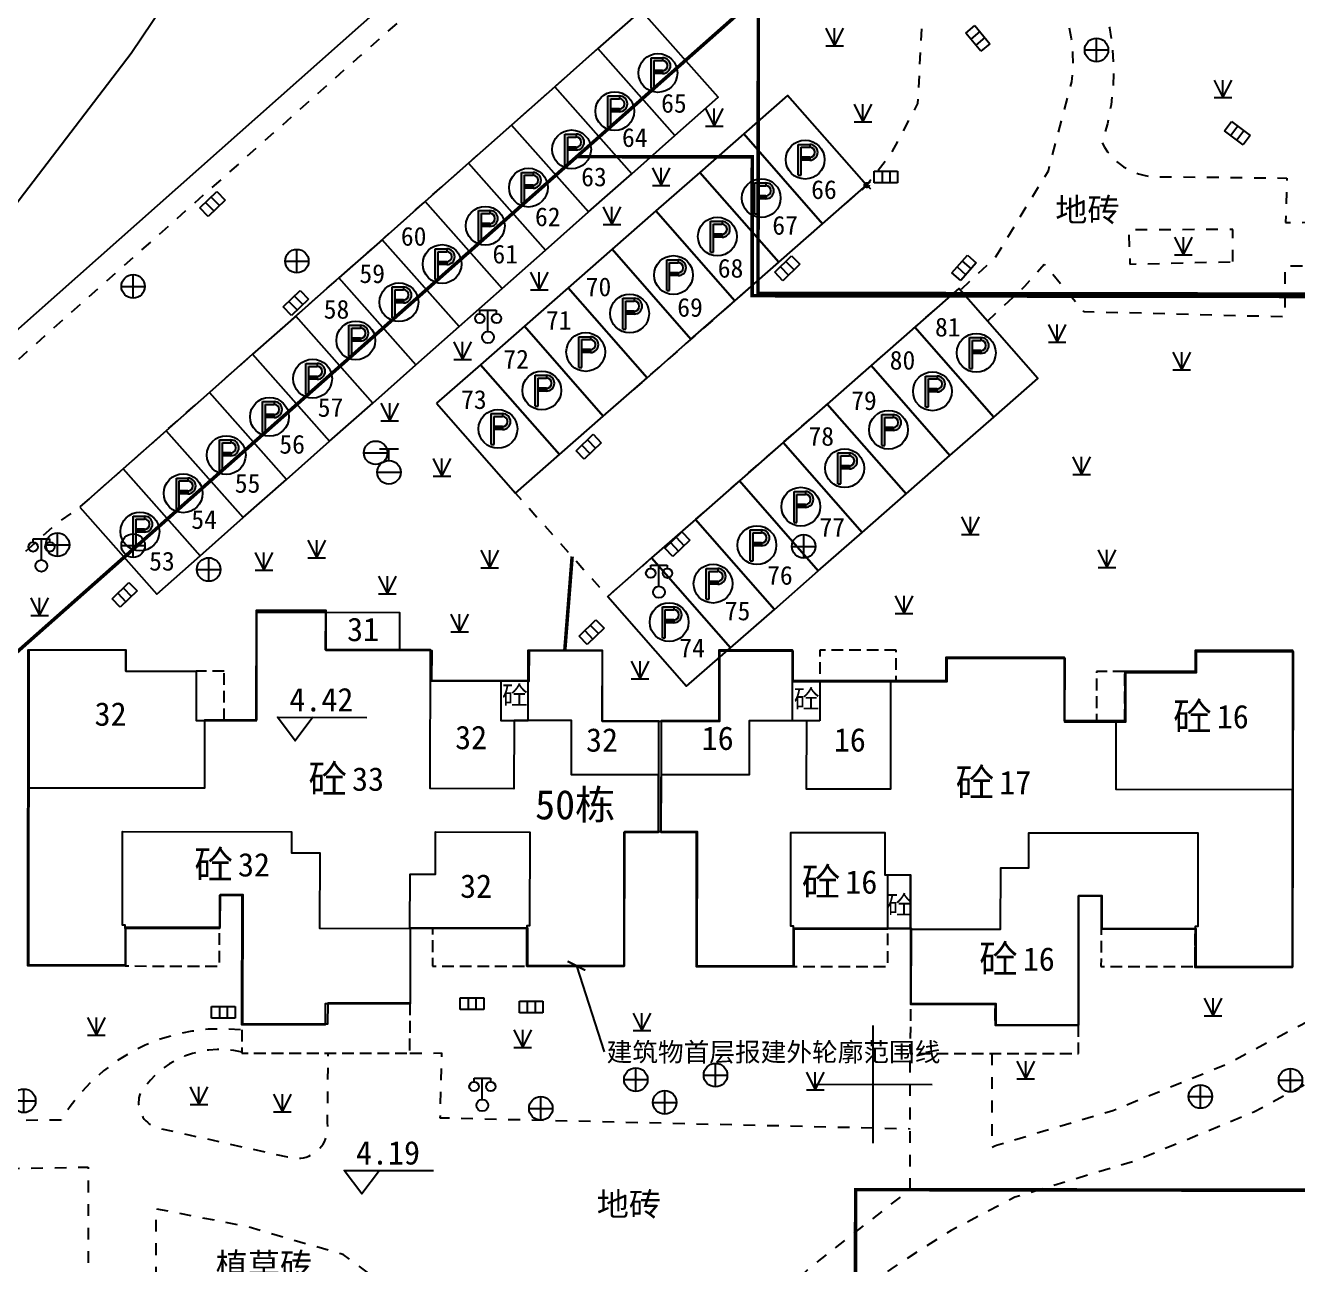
# Model space of a CAD drawing. Extents: x 99002 to 478558, y 2449839 to 2450453.
# Drawn here: x 478419.8 to 478473.9, y 2450205.9 to 2450258.6 of the extents above; entities that cross this region are included whole.
import ezdxf
from ezdxf.enums import TextEntityAlignment as Align

# ---------------------------------------------------------------- set-up
doc = ezdxf.new("R2010")
doc.units = 0
doc.header["$LTSCALE"] = 0.5
doc.header["$PDMODE"] = 35
doc.header["$PDSIZE"] = 0.2
for name, pattern in [('DASHEDX2', [38.099999999999994, 25.4, -12.7]), ('X0', [4, 3, -1]), ('X11', [6, 5, -1]), ('X3', [5, 4, -1]), ('X5', [3, 2, -1]), ('X6', [2, 1, -1])]:
    doc.linetypes.add(name, pattern=pattern)
doc.layers.get('0').update_dxf_attribs({"linetype": 'CONTINUOUS'})
for name, color, linetype in [('DLDW', 11, 'CONTINUOUS'), ('DLSS', 4, 'CONTINUOUS'), ('DMTZ', 3, 'CONTINUOUS'), ('GCD', 1, 'CONTINUOUS'), ('GXYZ', 2, 'CONTINUOUS'), ('JMD', 6, 'CONTINUOUS'), ('TK', 7, 'CONTINUOUS'), ('ZBTZ', 3, 'CONTINUOUS'), ('ZJ', 7, 'CONTINUOUS'), ('地下室范围线', 170, 'CONTINUOUS'), ('建筑物首层报建外轮廓范围线', 10, 'CONTINUOUS'), ('建筑红线', 10, 'DASHEDX2')]:
    doc.layers.add(name, color=color, linetype=linetype)
doc.styles.add('HZ', font='STXIHEI.TTF', dxfattribs={"width": 0.8})
doc.styles.add('宋体', font='simsun.ttc')
doc.styles.add('方正中等线简体', font='FZZDXJW.TTF')
doc.styles.add('正等线体', font='simhei.ttf')
doc.styles.add('等线体', font='simhei.ttf')
doc.styles.add('细等线体', font='FZXDXJW.TTF', dxfattribs={"width": 0.8})
doc.linetypes.add('10421', pattern='A,2,[150,AAA.SHX,S=0.5,R=0,X=0,Y=0.5],1e-11', length=2.00000000001)
doc.linetypes.add('1161', pattern='A,0,[149,AAA.SHX,S=0.15,R=0,X=0,Y=0],-1.6', length=1.6)
doc.linetypes.add('444', pattern='A,4.5,[145,AAA.SHX,S=1,R=0,X=0,Y=1],4.5,-0.5,[146,AAA.SHX,S=1,R=0,X=0,Y=0],-0.5', length=10)
doc.dimstyles.get("Standard").update_dxf_attribs({"dimtxt": 1, "dimasz": 0.7, "dimexe": 0.18, "dimexo": 0.0625, "dimgap": 0.09, "dimtad": 0, "dimzin": 0, "dimdsep": 46, "dimtxsty": '等线体', "dimblk2": 'ARCHTICK', "dimsah": 1, "dimcen": 0.09, "dimadec": 0, "dimazin": 0, "dimtfac": 1, "dimtofl": 0, "dimtmove": 0, "dimatfit": 3, "dimldrblk": 'ARCHTICK', "dimfxl": 0, "dimtolj": 1, "dimtzin": 0, "dimarcsym": 0})

# ---------------------------------------------------------------- blocks, each defined once
blk = doc.blocks.new('gc042')
blk.add_line((-1, 0), (1, 0))
blk.add_circle((0, 0), 1)
blk = doc.blocks.new('gc043')
for p, q in [((-1, 0), (1, 0)), ((-8.881784197001252e-16, -1), (-8.881784197001252e-16, 1))]:
    blk.add_line(p, q)
blk.add_circle((0, 0), 1)
blk = doc.blocks.new('gc133')
for p, q in [((-0.8, 2), (0.8, 2)), ((0, 1), (0, 2)), ((-1, 0), (1, 0))]:
    blk.add_line(p, q)
blk.add_circle((0, 0), 1)
blk = doc.blocks.new('gc041')
for p, q in [((-1, 0.5), (1, 0.5)), ((-1, -0.5), (-1, 0.5)), ((-0.3300000000000001, 0.5), (-0.3300000000000001, -0.5)), ((0.3300000000000001, 0.5), (0.3300000000000001, -0.5)), ((1, 0.5), (1, -0.5)), ((1, -0.5), (-1, -0.5))]:
    blk.add_line(p, q)
blk = doc.blocks.new('gc097')
for p, q in [((-0.6999991656703307, 2.001080768634255), (-0.6999991656703307, 2.301080768634255)), ((-0.6999991656703307, 2.301080768634255), (0.6999991656703307, 2.298919231365744)), ((3.061515884555943e-17, 0.5), (3.061515884555943e-17, 2.3)), ((0.6999991656703307, 2.298919231365744), (0.6999991656703307, 1.998919231365745))]:
    blk.add_line(p, q)
for centre, radius in [((-0.6999991656703307, 1.601080768634255), 0.4), ((0.7265381501658085, 1.599800599500545), 0.4), ((0, 0), 0.5)]:
    blk.add_circle(centre, radius)
blk = doc.blocks.new('gc297')
at = {"linetype": 'Continuous'}
for points in [[(-0.3264895667662628, 1.045900798234385), (0.3985104332337368, 1.045900798234385), (0.3985104332337368, 1.295900798234385), (-0.4514895667662628, 1.295900798234385), (-0.5764895667662628, 1.295900798234385), (-0.5764895667662628, 1.170900798234385), (-0.5764895667662628, -1.329099201765614), (-0.3264895667662628, -1.329099201765614)], [(0.3985104332337368, -0.05409920176561478), (-0.3264895667662628, -0.05409920176561478), (-0.3264895667662628, 0.1959007982343852), (0.3985104332337368, 0.1959007982343852)]]:
    blk.add_hatch(color=256, dxfattribs=at).paths.add_polyline_path(points)
h = blk.add_hatch(color=256, dxfattribs=at)
edge = h.paths.add_edge_path()
edge.add_line((0.3985104332337368, 1.295900798234385), (0.3985104332337368, 1.045900798234385))
edge.add_arc((0.3985104332337368, 0.6209007982343853), 0.425, -90, 90, ccw=False)
edge.add_line((0.3985104332337372, 0.1959007982343852), (0.3985104332337372, -0.05409920176561478))
edge.add_arc((0.3985104332337368, 0.6209007982343853), 0.675, 270, 450)
for p, q in [((-0.5764895667662628, 1.170900798234385), (-0.5764895667662628, 1.295900798234385)), ((-0.5764895667662628, 1.295900798234385), (-0.4514895667662628, 1.295900798234385)), ((-0.5764895667662628, -1.329099201765614), (-0.5764895667662628, 1.170900798234385)), ((-0.4514895667662628, 1.295900798234385), (0.3985104332337368, 1.295900798234385)), ((0.3985104332337368, 1.295900798234385), (0.3985104332337368, 1.045900798234385)), ((0.3985104332337368, 1.295900798234385), (0.3985104332337368, 1.045900798234385)), ((-0.3264895667662628, 1.045900798234385), (0.3985104332337368, 1.045900798234385)), ((-0.3264895667662628, -1.329099201765614), (-0.3264895667662628, 1.045900798234385)), ((0.3985104332337368, 0.1959007982343852), (-0.3264895667662628, 0.1959007982343852)), ((-0.3264895667662628, -0.05409920176561478), (-0.3264895667662628, 0.1959007982343852)), ((0.3985104332337372, 0.1959007982343852), (0.3985104332337372, -0.05409920176561478)), ((0.3985104332337368, 0.1959007982343852), (0.3985104332337368, -0.05409920176561478)), ((0.3985104332337368, 0.1959007982343852), (0.3985104332337372, -0.05409920176561478)), ((0.3985104332337368, -0.05409920176561478), (-0.3264895667662628, -0.05409920176561478)), ((-0.5764895667662628, -1.329099201765614), (-0.3264895667662628, -1.329099201765614))]:
    blk.add_line(p, q)
blk.add_circle((0, 0), 1.65)
for radius in [0.675, 0.425]:
    blk.add_arc((0.3985104332337368, 0.6209007982343853), radius, 270, 90)
blk = doc.blocks.new('gc124')
for p, q in [((-0.75, 1.5), (0, 0)), ((0, 0), (0, 1.5)), ((0, 0), (0.75, 1.5)), ((-0.75, 0), (0.75, 0))]:
    blk.add_line(p, q)
blk = doc.blocks.new('GC200')
at = {"linetype": 'Continuous', "const_width": 0.2, "flags": 128}
blk.add_lwpolyline([(-0.1, 0, 1), (0.1, 0, 1)], format="xyb", close=True, dxfattribs=at)
blk = doc.blocks.new('_ArchTick')
at = {"color": 0, "linetype": 'ByBlock', "const_width": 0.15}
blk.add_lwpolyline([(-0.5, -0.5), (0.5, 0.5)], dxfattribs=at)

msp = doc.modelspace()

# ---------------------------------------------------------------- linework, layer by layer
at = {"layer": 'DLSS', "color": 4, "linetype": 'X6', "flags": 128}
for points in [[(478536.0421028193, 2450347.387912082), (478507.2809031887, 2450321.930433816), (478464.6843345634, 2450284.28914718), (478445.1199962083, 2450266.915733918), (478444.7587621307, 2450266.630912318), (478444.5926819306, 2450266.4663032), (478441.9244183179, 2450264.254916259), (478434.0810914313, 2450257.312174229), (478415.4929120865, 2450240.801483728), (478404.8641977936, 2450231.336383317), (478400.2597459479, 2450227.278405455), (478387.6457316392, 2450216.101902106), (478353.2866761597, 2450185.538834129), (478338.0014218427, 2450171.949822739), (478321.9291862229, 2450157.6298397), (478302.430122868, 2450140.463341106), (478299.6017096316, 2450137.922039245), (478275.5250466266, 2450116.585524332), (478255.23385895, 2450098.580058309), (478253.869842172, 2450097.824009596)], [(478378.6899740383, 2450199.781466344), (478383.221278648, 2450203.735185026), (478387.641921189, 2450207.75807948), (478389.1473653235, 2450209.00478953), (478414.8268512115, 2450231.671758082), (478421.1184897003, 2450237.38497832), (478422.1514735891, 2450238.114624085), (478445.9958749309, 2450259.23099319), (478446.1372145587, 2450259.511257204), (478447.2605109036, 2450260.475787561), (478449.9536898194, 2450262.08625162), (478452.5064781607, 2450262.647882999), (478455.2999733045, 2450262.229178543), (478457.335538663, 2450260.362451673), (478457.9448741283, 2450259.096622946), (478457.7508100091, 2450255.272812432), (478456.5738650637, 2450253.06333115), (478455.5871804596, 2450251.803614794), (478440.6615909576, 2450238.712137439), (478444.5838484507, 2450234.320869159), (478459.4995665458, 2450247.403688151), (478459.5773543284, 2450247.348255509), (478461.0401762014, 2450248.705343434), (478463.3101250787, 2450252.41440458), (478464.3021423215, 2450256.192158215), (478464.3537093869, 2450256.803076185), (478464.3506392957, 2450257.41615897), (478464.2929564686, 2450258.026529856), (478464.1811197388, 2450258.629333699), (478464.0160187022, 2450259.219775545), (478463.7989666409, 2450259.793158778), (478463.5316900772, 2450260.344922466), (478463.21631504, 2450260.870677653), (478460.6712356049, 2450265.378125348), (478460.1129637155, 2450267.446900635), (478460.0495434125, 2450268.453164008), (478460.0723990087, 2450269.461164869), (478460.1813630862, 2450270.463519569), (478460.3756374786, 2450271.452885819), (478460.6537991182, 2450272.422016471), (478461.0138104598, 2450273.363812604), (478461.355341314, 2450273.760367583), (478464.6392964807, 2450276.705073233)], [(478465.4394377779, 2450275.289989353), (478462.7412264579, 2450272.89951825), (478461.8213069758, 2450269.194670485), (478461.7782270844, 2450267.623699833), (478462.7043420299, 2450265.431435546), (478465.1182843827, 2450260.822159622), (478465.4452725425, 2450260.068510014), (478465.7061918097, 2450259.289516995), (478465.8991063331, 2450258.490960189), (478466.022584812, 2450257.678764369), (478466.0757111163, 2450256.858955501), (478466.0580910833, 2450256.037616033), (478465.9698554422, 2450255.220839772), (478465.8116588443, 2450254.414686668), (478465.5846750055, 2450253.625137853), (478465.6958221604, 2450253.418833835), (478465.8252118448, 2450253.223453826), (478465.9717787736, 2450253.04060642), (478466.1343162393, 2450252.871797027), (478466.3114860462, 2450252.71841548), (478466.5018295284, 2450252.581724594), (478466.7037795592, 2450252.462849764), (478466.9156734532, 2450252.362769706), (478467.135766656, 2450252.282308394), (478467.3622471067, 2450252.222128277), (478467.5932501575, 2450252.182724829), (478467.8268739255, 2450252.164422463), (478473.4428943512, 2450252.104988865), (478473.3823946359, 2450250.217035695), (478478.9295423464, 2450250.254694962), (478478.9307463994, 2450251.861002489), (478481.1166989624, 2450251.920615918), (478481.0327972623, 2450254.082082862), (478477.007639014, 2450254.131306754), (478476.9935464945, 2450258.603204848)], [(478460.7150214437, 2450246.017948448), (478462.307613446, 2450247.507644947), (478463.1298732429, 2450248.448573295), (478464.8162345281, 2450246.432305969), (478473.3630950653, 2450246.212990746), (478473.3739632462, 2450248.380014513), (478478.9400265538, 2450248.353647624), (478478.935463997, 2450247.928646181), (478481.161470255, 2450247.903699727), (478481.544935137, 2450236.915998837), (478484.9328022088, 2450232.992446123), (478484.4941083445, 2450232.474017587), (478484.9393107363, 2450231.865417675), (478482.8215985618, 2450229.529485715), (478480.8695446855, 2450227.053446823), (478479.0923922102, 2450224.449025203), (478477.6563909721, 2450221.444872785), (478478.9850426215, 2450221.235062814)], [(478478.9850426216, 2450221.235062814), (478479.6867340441, 2450222.699252347), (478480.4987886194, 2450224.105235714), (478481.4164108285, 2450225.444709998), (478485.7936227549, 2450230.75760883), (478486.5660310635, 2450230.121234106), (478482.2049485708, 2450224.827912587), (478481.1871905606, 2450223.316201873), (478480.3103371412, 2450221.718632248), (478479.5815766174, 2450220.048300336), (478478.1584995851, 2450216.231116499), (478476.7997561287, 2450214.931891839), (478472.0359101401, 2450212.397511335), (478467.0475892149, 2450210.339850629), (478461.8823599431, 2450208.778530736), (478459.1768900818, 2450207.368730313), (478456.6055892538, 2450205.726927506), (478454.1883011588, 2450203.865792728), (478451.9436809218, 2450201.799689059), (478449.8890511252, 2450199.544561401), (478448.0402681231, 2450197.117813425), (478446.4115996724, 2450194.538173263), (478445.0156148226, 2450191.825548974), (478442.7322635452, 2450191.590566674), (478442.5396222697, 2450191.480906612), (478442.6395946652, 2450169.174294313)], [(478460.9097273228, 2450214.887755881), (478460.9097274097, 2450214.887755846), (478460.9073165032, 2450210.905997549), (478460.9706694304, 2450210.936024262), (478461.0340760108, 2450210.965937511), (478461.0975360413, 2450210.995737199), (478466.0384233185, 2450212.465780075), (478470.8128352546, 2450214.4095866), (478475.3754654534, 2450216.808711175), (478476.1527042119, 2450217.55190354), (478477.3919101466, 2450220.875881624), (478477.5087791155, 2450221.174748166), (478477.6299046121, 2450221.471915089), (478477.7552619281, 2450221.767321774)], [(478428.9820816165, 2450215.903115989), (478428.2899878956, 2450215.941080062), (478427.5972098951, 2450215.918862183), (478426.9089709535, 2450215.836629866), (478426.230460186, 2450215.695003119), (478425.5667933605, 2450215.495049766), (478424.9229743258, 2450215.238277394), (478424.3038572845, 2450214.92662199), (478423.7141101935, 2450214.562433343), (478423.158179569, 2450214.148457325), (478422.6402569614, 2450213.687815192), (478422.1642473518, 2450213.183980047), (478421.73373971, 2450212.640750656), (478421.3519799343, 2450212.062222806), (478413.2677376397, 2450211.98692044), (478411.4156106035, 2450211.622445911), (478409.6040351058, 2450211.091964548), (478407.8478580959, 2450210.399823964), (478406.1614724988, 2450209.551696667), (478404.5586992574, 2450208.554533569), (478403.0526740608, 2450207.41650702), (478401.65573969, 2450206.146943832), (478400.3793448611, 2450204.756248835), (478399.2339503961, 2450203.255819613), (478398.2289434907, 2450201.657953083), (478397.3725607797, 2450199.975744721), (478395.3395770845, 2450197.748395924), (478393.8834660337, 2450196.928308508), (478385.0228192894, 2450194.290988366), (478383.3167130181, 2450193.778664498), (478381.6622890397, 2450193.118243664), (478380.0723748202, 2450192.314846393), (478378.5592976539, 2450191.37470177), (478377.1347890837, 2450190.305099146), (478375.8098939419, 2450189.114331613), (478374.5948847148, 2450187.811631706), (478373.4991818954, 2450186.407099824), (478368.2430277575, 2450175.026854948), (478364.6537581961, 2450175.626615632), (478363.474098879, 2450175.14416829), (478347.9596463664, 2450161.40845762), (478344.3874761841, 2450158.305130212), (478344.3949690964, 2450150.365979989), (478333.3096936713, 2450150.305649193), (478333.2847236665, 2450155.61777615), (478331.236257365, 2450157.559521428), (478335.4385625297, 2450161.512029946), (478340.3491224723, 2450165.64760437), (478377.6676515049, 2450198.795801912), (478378.6899740383, 2450199.781466344)], [(478449.0906148006, 2450201.930271815), (478438.5125887755, 2450202.003855389), (478438.5125887755, 2450202.003855389), (478434.670803564, 2450205.377138247), (478433.336252004, 2450206.339850811), (478429.2995378357, 2450207.518892749), (478425.3785927937, 2450208.286959006), (478425.372259503, 2450201.905654486), (478427.4841026525, 2450201.394611378), (478429.0402091151, 2450200.40365848), (478432.5174185059, 2450200.662671443), (478432.4104230604, 2450196.861013305), (478441.7216674332, 2450196.578763776), (478443.8054544895, 2450197.76525519), (478445.6681125567, 2450198.046398612), (478449.2453450389, 2450202.090367423), (478453.1791320447, 2450205.788420397), (478457.4361697733, 2450209.109249479), (478457.4399132406, 2450215.291811621)], [(478429.0471791987, 2450214.951931559), (478428.6973862172, 2450215.020532931), (478428.3428762617, 2450215.057734684), (478427.9864622423, 2450215.063241636), (478427.630972177, 2450215.037010091), (478427.2792267526, 2450214.979248187), (478426.9340169435, 2450214.890414244), (478426.5980818664, 2450214.771213127), (478426.2740870462, 2450214.622590656), (478425.9646032661, 2450214.445726096), (478425.6720861696, 2450214.242022804), (478425.3988567754, 2450214.013097094), (478425.1470830612, 2450213.760765409), (478424.9187627615, 2450213.487029911), (478424.7157075168, 2450213.194062593), (478424.6859266279, 2450213.102617113), (478424.6641101785, 2450213.008951647), (478424.6504194139, 2450212.913758474), (478424.6449555224, 2450212.81774117), (478424.6477588877, 2450212.721609396), (478424.6588087901, 2450212.626073661), (478424.6780235599, 2450212.531840072), (478424.7052611807, 2450212.439605107), (478424.7403203393, 2450212.350050475), (478424.7829419137, 2450212.263838074), (478424.8328108879, 2450212.181605099), (478424.8895586805, 2450212.103959335), (478424.9527658687, 2450212.03147466), (478425.0219652884, 2450211.96468681), (478425.0966454869, 2450211.904089411), (478425.1762545033, 2450211.850130341), (478425.2602039473, 2450211.803208409), (478425.347873349, 2450211.763670417), (478425.4386147439, 2450211.731808588), (478430.969077383, 2450210.49646761), (478431.0804086133, 2450210.464966313), (478431.1940879762, 2450210.443426185), (478431.3092260535, 2450210.432015756), (478431.4249220139, 2450210.430824299), (478431.5402706614, 2450210.439861137), (478431.6543695172, 2450210.459055566), (478431.7663258809, 2450210.48825741), (478431.8752638147, 2450210.527238196), (478431.9803309967, 2450210.575692941), (478432.0807053897, 2450210.633242541), (478432.1756016723, 2450210.69943673), (478432.2642773835, 2450210.773757611), (478432.3460387313, 2450210.855623703), (478432.4202460217, 2450210.944394493), (478432.4863186625, 2450211.039375445), (478432.5437397066, 2450211.139823434), (478432.5920598964, 2450211.244952565), (478432.6309011783, 2450211.353940315), (478432.6599596614, 2450211.465933971), (478432.6790079944, 2450211.580057307), (478432.6878971445, 2450211.695417427), (478432.6865575637, 2450211.811111765), (478432.674999733, 2450211.926235138), (478432.7070128197, 2450214.904831066)]]:
    msp.add_lwpolyline(points, dxfattribs=at)
at = {"layer": 'DLSS', "color": 4, "linetype": '1161', "flags": 128}
for points in [[(478444.1616902123, 2450257.606657124), (478447.4341278986, 2450253.91145202), (478449.2683126171, 2450255.535788087), (478445.9958749309, 2450259.23099319)], [(478442.3275054937, 2450255.982321055), (478445.59994318, 2450252.28711595), (478447.4341278986, 2450253.91145202), (478444.1616902123, 2450257.606657124)], [(478440.493320775, 2450254.357984982), (478443.7657584614, 2450250.662779876), (478445.59994318, 2450252.28711595), (478442.3275054937, 2450255.982321055)], [(478450.3608764329, 2450253.981181468), (478453.7128442908, 2450250.159604062), (478455.5773090528, 2450251.794956424), (478452.2253411948, 2450255.616533829)], [(478438.6591360565, 2450252.733648906), (478441.9315737428, 2450249.0384438), (478443.7657584614, 2450250.662779876), (478440.493320775, 2450254.357984982)], [(478448.4964116709, 2450252.345829104), (478451.8483795289, 2450248.524251697), (478453.7128442908, 2450250.159604062), (478450.3608764329, 2450253.981181468)], [(478436.8249513379, 2450251.109312828), (478440.0973890242, 2450247.414107721), (478441.9315737428, 2450249.0384438), (478438.6591360565, 2450252.733648906)], [(478446.631946909, 2450250.710476737), (478449.983914767, 2450246.888899329), (478451.8483795289, 2450248.524251697), (478448.4964116709, 2450252.345829104)], [(478434.9907666193, 2450249.484976746), (478438.2632043056, 2450245.789771638), (478440.0973890242, 2450247.414107721), (478436.8249513379, 2450251.109312828)], [(478444.7674821472, 2450249.075124366), (478448.1194500052, 2450245.253546957), (478449.983914767, 2450246.888899329), (478446.631946909, 2450250.710476737)], [(478433.1565819007, 2450247.860640661), (478436.4290195871, 2450244.165435552), (478438.2632043056, 2450245.789771638), (478434.9907666193, 2450249.484976746)], [(478442.9030173853, 2450247.439771992), (478446.2549852432, 2450243.618194582), (478448.1194500052, 2450245.253546957), (478444.7674821472, 2450249.075124366)], [(478431.3223971821, 2450246.236304573), (478434.5948348684, 2450242.541099463), (478436.4290195871, 2450244.165435552), (478433.1565819007, 2450247.860640661)], [(478441.0385526234, 2450245.804419615), (478444.3905204813, 2450241.982842205), (478446.2549852432, 2450243.618194582), (478442.9030173853, 2450247.439771992)], [(478457.6351017839, 2450245.768335789), (478460.9870696419, 2450241.946758412), (478462.8515344038, 2450243.582110775), (478459.4995665458, 2450247.403688151)], [(478429.4882124635, 2450244.611968481), (478432.7606501498, 2450240.916763371), (478434.5948348684, 2450242.541099463), (478431.3223971821, 2450246.236304573)], [(478439.1740878614, 2450244.169067235), (478442.5260557195, 2450240.347489824), (478444.3905204813, 2450241.982842205), (478441.0385526234, 2450245.804419615)], [(478455.770637022, 2450244.132983423), (478459.12260488, 2450240.311406045), (478460.9870696419, 2450241.946758412), (478457.6351017839, 2450245.768335789)], [(478427.654027745, 2450242.987632387), (478430.9264654312, 2450239.292427276), (478432.7606501498, 2450240.916763371), (478429.4882124635, 2450244.611968481)], [(478437.3096230996, 2450242.533714851), (478440.6615909576, 2450238.712137439), (478442.5260557195, 2450240.347489824), (478439.1740878614, 2450244.169067235)], [(478453.9061722601, 2450242.497631053), (478457.2581401181, 2450238.676053675), (478459.12260488, 2450240.311406045), (478455.770637022, 2450244.132983423)], [(478425.8198430263, 2450241.363296289), (478429.0922807127, 2450237.668091178), (478430.9264654312, 2450239.292427276), (478427.654027745, 2450242.987632387)], [(478452.0417074983, 2450240.862278681), (478455.3936753562, 2450237.040701302), (478457.2581401181, 2450238.676053675), (478453.9061722601, 2450242.497631053)], [(478423.9856583077, 2450239.738960189), (478427.258095994, 2450236.043755076), (478429.0922807127, 2450237.668091178), (478425.8198430263, 2450241.363296289)], [(478450.1772427363, 2450239.226926306), (478453.5292105944, 2450235.405348925), (478455.3936753562, 2450237.040701302), (478452.0417074983, 2450240.862278681)], [(478422.1514735891, 2450238.114624085), (478425.4239112755, 2450234.419418972), (478427.258095994, 2450236.043755076), (478423.9856583077, 2450239.738960189)], [(478448.3127779745, 2450237.591573927), (478451.6647458324, 2450233.769996546), (478453.5292105944, 2450235.405348925), (478450.1772427363, 2450239.226926306)], [(478446.4483132125, 2450235.956221545), (478449.8002810705, 2450232.134644163), (478451.6647458324, 2450233.769996546), (478448.3127779745, 2450237.591573927)], [(478444.5838484507, 2450234.320869159), (478447.9358163087, 2450230.499291777), (478449.8002810705, 2450232.134644163), (478446.4483132125, 2450235.956221545)]]:
    msp.add_lwpolyline(points, close=True, dxfattribs=at)
at = {"layer": 'DLSS', "color": 4, "linetype": 'X6', "flags": 128}
for points in [[(478471.1391487546, 2450248.549975178), (478471.1369658752, 2450249.923002241), (478466.7208520206, 2450249.895846287), (478466.76993506, 2450248.446755812)], [(478418.465809038, 2450199.596579284), (478417.4013092053, 2450199.302506468), (478416.3153569493, 2450199.101642321), (478415.2160975998, 2450198.995493452), (478414.1117762984, 2450198.984856044), (478413.0106761543, 2450199.069809886), (478411.9210561164, 2450199.249717769), (478410.8510890252, 2450199.523230271), (478409.8088003117, 2450199.888295875), (478408.8020078016, 2450200.342176357), (478407.8382630766, 2450200.881467327), (478406.9247948326, 2450201.502123761), (478406.0684546602, 2450202.199490342), (478405.2756656533, 2450202.968336379), (478405.0868344038, 2450203.054247776), (478404.9060845784, 2450203.156068743), (478404.7347534848, 2450203.273045941), (478404.5741087442, 2450203.404313895), (478404.4253389132, 2450203.548901398), (478404.2895446902, 2450203.705738693), (478404.1677307711, 2450203.873665397), (478404.0607984163, 2450204.051439073), (478403.9695387825, 2450204.237744436), (478403.8946270692, 2450204.431203072), (478403.836617523, 2450204.630383648), (478403.7959393373, 2450204.833812492), (478403.7728934765, 2450205.039984503), (478403.7676504488, 2450205.247374282), (478404.0211622625, 2450205.667049061), (478404.3116674386, 2450206.062019824), (478404.636774702, 2450206.429035393), (478404.9938079529, 2450206.765074703), (478405.379828295, 2450207.06737167), (478405.7916582265, 2450207.333437954), (478406.2259077957, 2450207.561083449), (478406.679002505, 2450207.748434303), (478407.1472127343, 2450207.893948352), (478411.9969275247, 2450209.880565123), (478422.5083486789, 2450210.058657102), (478422.5131474781, 2450200.8394882), (478419.3570517634, 2450200.053651209)]]:
    msp.add_lwpolyline(points, close=True, dxfattribs=at)
at = {"layer": 'DLSS', "color": 4, "linetype": 'X3', "const_width": 0.15, "flags": 128}
msp.add_lwpolyline([(478443.0702961743, 2450236.015407089), (478442.7574182524, 2450232.020245804)], dxfattribs=at)
at = {"layer": 'DLSS', "color": 4, "linetype": 'X6', "elevation": 9.126, "flags": 128}
msp.add_lwpolyline([(478436.1793172767, 2450214.902728774), (478437.5192978007, 2450214.913331269), (478437.4523919683, 2450212.158916675), (478457.4377342368, 2450211.693055356)], dxfattribs=at)
at = {"layer": 'DLSS', "color": 4, "linetype": 'X6'}
msp.add_point((478455.5871804596, 2450251.803614794), dxfattribs=at)
at = {"layer": 'DMTZ', "color": 3, "linetype": '10421', "flags": 128}
msp.add_lwpolyline([(478251.7137998031, 2450097.826703314), (478254.7268773147, 2450103.889823324), (478263.033613347, 2450110.379945356), (478272.9203735224, 2450119.134016449), (478283.0030931367, 2450127.854827531), (478294.4471552304, 2450137.571854559), (478304.2038948106, 2450146.31209719), (478304.1929753702, 2450146.37311272), (478312.2862893815, 2450155.569564715), (478322.7071414245, 2450164.385929626), (478333.3074966004, 2450173.580063561), (478343.3531280719, 2450183.745948699), (478353.5221375787, 2450192.684648767), (478367.3782264496, 2450204.656522722), (478379.2267090206, 2450216.197045825), (478389.1918396957, 2450225.230017036), (478397.168011961, 2450231.298568123), (478404.6311329581, 2450238.090810922), (478415.6208306911, 2450246.027406596), (478424.3340503552, 2450257.411075772), (478430.9682477711, 2450267.294469909), (478439.4427958873, 2450273.64036599), (478455.9065805643, 2450286.858809556), (478458.955429883, 2450291.237851612), (478464.2684475323, 2450295.713898784), (478469.506927065, 2450296.761984225), (478471.4700230352, 2450292.784930112)], dxfattribs=at)
at = {"layer": 'JMD', "color": 6, "linetype": '444', "flags": 128}
msp.add_lwpolyline([(478456.518721772, 2450278.64585474), (478444.3670800951, 2450267.744744982), (478373.8740456883, 2450205.188935359), (478298.4592155785, 2450138.319558251), (478253.9552025904, 2450098.856755353), (478253.825117346, 2450097.282899615), (478253.6159231778, 2450084.293946287)], dxfattribs=at)
at = {"layer": 'JMD', "color": 6, "linetype": 'Continuous', "lineweight": -3, "ltscale": 0.5, "elevation": 9.126, "flags": 128}
for points in [[(478437.0435438051, 2450230.742473733), (478440.0389720598, 2450230.740660142), (478440.0379427299, 2450229.040631983), (478441.1979619678, 2450229.039929647), (478441.1997784323, 2450232.039979337), (478444.3398305071, 2450232.038078181), (478444.3380140426, 2450229.038028496), (478446.7380538451, 2450229.036575388), (478446.7351838313, 2450224.296496892), (478445.2851597838, 2450224.297374808), (478445.2817085013, 2450218.59728041), (478441.1416398425, 2450218.599787001), (478441.1426086228, 2450220.199813502), (478436.1825263643, 2450220.20281657), (478436.1805888021, 2450217.002763561), (478432.5805290982, 2450217.004943201), (478432.5799841593, 2450216.10492829), (478429.0399254507, 2450216.107071602), (478429.0432556355, 2450221.607162734), (478428.0832397143, 2450221.607743974), (478428.0823920304, 2450220.207720776), (478424.0823256929, 2450220.210142605), (478424.0813569156, 2450218.610116091), (478419.9412882522, 2450218.612622681), (478419.9494260135, 2450232.05284544), (478424.0894946726, 2450232.050338821), (478424.0889497336, 2450231.150323906), (478427.0889995697, 2450231.148507515), (478427.0877280445, 2450229.048472717), (478429.6477704173, 2450229.046922735), (478429.650555662, 2450233.646998955), (478429.653693184, 2450233.646997056)], [(478437.2626510693, 2450222.509001725), (478437.265033393, 2450224.309029781), (478441.2650968149, 2450224.303735842), (478441.2598292318, 2450220.32367319), (478441.1398273259, 2450220.323832008), (478441.1396685044, 2450220.203830103), (478441.1375508983, 2450218.603804718), (478445.2776166901, 2450218.598325505), (478445.2851607021, 2450224.298415945), (478446.7351838313, 2450224.296496892), (478446.7384131322, 2450226.73653561), (478443.0383543331, 2450226.741432508), (478443.0413984139, 2450229.04146901), (478440.6013596377, 2450229.044698319), (478440.5975214489, 2450226.144652293), (478437.0374648588, 2450226.149363903), (478437.0452735884, 2450232.0494575), (478432.5952029551, 2450232.055347088), (478432.5973205767, 2450233.655372427), (478429.6572737704, 2450233.65926355), (478429.6511856083, 2450229.059190507), (478427.4511506597, 2450229.062102179), (478427.4473124702, 2450226.162056133), (478419.9471932811, 2450226.17198222)], [(478429.657257533, 2450233.646994897), (478435.7406566612, 2450233.643311675), (478435.7396926635, 2450232.051185413)], [(478456.6004647865, 2450230.730632937), (478456.600464786, 2450230.730632937), (478456.5943723369, 2450226.123479712), (478453.0343157612, 2450226.128191322), (478453.0381539504, 2450229.028237327), (478450.5981151882, 2450229.031466637), (478450.595071107, 2450226.731430158), (478446.8466629988, 2450226.736391045), (478446.841782299, 2450224.29635459), (478448.3418059775, 2450224.294369363), (478448.3342619505, 2450218.594278921), (478452.4743276556, 2450218.588799706), (478452.4766040985, 2450220.308826663), (478452.356602284, 2450220.30898548), (478452.3618698681, 2450224.289048866), (478456.3619334301, 2450224.283754926), (478456.3595511059, 2450222.48372646), (478457.4395682727, 2450222.482297098), (478457.4365241914, 2450220.182260527), (478461.2765851992, 2450220.177178353), (478461.2800263342, 2450222.77721959), (478462.4800454045, 2450222.775631409), (478462.4820306748, 2450224.275655198), (478469.6621447789, 2450224.266152576), (478469.6568771952, 2450220.286089558), (478469.5368753022, 2450220.286248376), (478469.5345988589, 2450218.566221104), (478473.6746646503, 2450218.560741889), (478473.6846439422, 2450226.100861337), (478466.18452474, 2450226.110787482), (478466.1883814125, 2450229.024799146)], [(478424.0823256929, 2450220.210142605), (478424.0795562102, 2450220.346410626), (478423.9595543021, 2450220.346569444), (478423.9648218859, 2450224.326632645), (478431.1449360055, 2450224.317130024), (478431.1437448433, 2450223.417115735), (478432.3437638987, 2450223.415527553), (478432.3395286554, 2450220.215476752), (478436.179589767, 2450220.210394578), (478436.182633848, 2450222.510431075), (478437.2626510693, 2450222.509001713), (478437.265033393, 2450224.309029781), (478441.2650968149, 2450224.303735842), (478441.2598292318, 2450220.32367319), (478441.1398273259, 2450220.323832008), (478441.1375508827, 2450218.603804718), (478445.2776166901, 2450218.598325503)]]:
    msp.add_lwpolyline(points, dxfattribs=at)
msp.add_lwpolyline([(478453.5981676144, 2450229.032421917), (478452.4381429598, 2450229.029031422), (478452.4399648427, 2450232.033173925), (478449.2999127661, 2450232.035075082), (478449.2980963016, 2450229.035025404), (478446.8480556698, 2450229.036508786), (478446.8451856559, 2450224.296430291), (478448.3452105325, 2450224.295522102), (478448.34175925, 2450218.595427712), (478452.4818278224, 2450218.592921122), (478452.4827966896, 2450220.192947614), (478456.4828583731, 2450220.182837973), (478456.4842556511, 2450222.490563861), (478457.4442715753, 2450222.489982622), (478457.4409414076, 2450216.98989157), (478461.0410010922, 2450216.987711929), (478461.0404561597, 2450216.087697032), (478464.5805148602, 2450216.08555372), (478464.5838450451, 2450221.58564475), (478465.5438609687, 2450221.58506351), (478465.5430134566, 2450220.185040339), (478469.5430796208, 2450220.18261851), (478469.5421108359, 2450218.582592032), (478473.6821794992, 2450218.580085442), (478473.6903172601, 2450232.020307822), (478469.5502486002, 2450232.022814441), (478469.5497036608, 2450231.122799548), (478466.5496539064, 2450231.124615938), (478466.5483823813, 2450229.024581183), (478463.9883399268, 2450229.026131166), (478463.9899747437, 2450231.726175854), (478458.9498911593, 2450231.729227391), (478458.949285671, 2450230.729210836), (478453.5991969442, 2450230.732450064)], close=True, dxfattribs=at)
at = {"layer": 'JMD', "color": 6, "linetype": 'X5', "lineweight": -3, "ltscale": 0.5, "elevation": 9.126, "flags": 128}
for points in [[(478456.8400378122, 2450232.030509885), (478453.5999840788, 2450232.032471587), (478453.599196944, 2450230.732450064), (478456.8392506777, 2450230.730488363)], [(478428.289019471, 2450231.147780893), (478427.0889995697, 2450231.148507515), (478427.0877280445, 2450229.048472717), (478428.2877558851, 2450229.06099496)], [(478466.5496539064, 2450231.124615938), (478465.3496340052, 2450231.125342494), (478465.3483624801, 2450229.025307737), (478466.5483823813, 2450229.024581183)], [(478428.0823920309, 2450220.207720776), (478424.0823256929, 2450220.210142605), (478424.0813569156, 2450218.610116091), (478428.0814232494, 2450218.607694273)], [(478441.1426086228, 2450220.199813502), (478437.1425422858, 2450220.202235331), (478437.1415735048, 2450218.602208827), (478441.1416398425, 2450218.599787001)], [(478456.4828583731, 2450220.182837973), (478452.4827966896, 2450220.192947614), (478452.4818278224, 2450218.592921122), (478456.4818941612, 2450218.590501122)], [(478469.5430796208, 2450220.18261851), (478465.5430134541, 2450220.185040339), (478465.5420446731, 2450218.585013859), (478469.5421108359, 2450218.582592032)], [(478436.1805888021, 2450217.002763561), (478432.5805290982, 2450217.004943201), (478432.5799841593, 2450216.10492829), (478429.0399254507, 2450216.107071602), (478429.0391988649, 2450214.907051728), (478436.1793172767, 2450214.902728774)], [(478464.5805148701, 2450216.08555372), (478461.0404561597, 2450216.087697032), (478461.0410010922, 2450216.987711929), (478457.4409414076, 2450216.98989157), (478457.4396698618, 2450214.889856808), (478464.5797882744, 2450214.885533862)]]:
    msp.add_lwpolyline(points, close=True, dxfattribs=at)
at = {"layer": 'JMD', "color": 6, "linetype": 'Continuous', "elevation": 9.126, "flags": 128}
for points in [[(478440.0389720598, 2450230.740660142), (478441.1989912977, 2450230.739957805)], [(478453.5991969442, 2450230.732450064), (478452.4391764363, 2450230.733153537)], [(478457.4365241914, 2450220.182260527), (478456.4828583721, 2450220.182837973)]]:
    msp.add_lwpolyline(points, dxfattribs=at)
at = {"layer": 'TK', "color": 7, "linetype": 'Continuous'}
for p, q in [((478455.8602868919, 2450211.078536007), (478455.8669044594, 2450216.078615321)), ((478453.363555946, 2450213.581884362), (478458.3636354054, 2450213.575266966))]:
    msp.add_line(p, q, dxfattribs=at)
at = {"layer": 'ZJ', "color": 7, "linetype": 'Continuous', "flags": 128}
for points in [[(478432.0518997716, 2450229.182351216), (478431.3005643392, 2450228.183327956), (478430.5518759338, 2450229.184336447), (478434.3519363229, 2450229.179307195)], [(478434.8845627006, 2450209.920009494), (478434.1332272682, 2450208.920986228), (478433.3845388628, 2450209.92199471), (478437.184599252, 2450209.916965496)]]:
    msp.add_lwpolyline(points, dxfattribs=at)
at = {"layer": '地下室范围线', "color": 170, "linetype": 'X0', "const_width": 0.15, "flags": 128}
msp.add_lwpolyline([(478536.0258583326, 2450335.113958298), (478517.8006748622, 2450318.978434951), (478517.7893422241, 2450310.415758871), (478515.1893009112, 2450310.41920005), (478515.1912861814, 2450311.919223797), (478512.1912385058, 2450311.923194391), (478512.1872679653, 2450308.92314689), (478511.3872552547, 2450308.924205714), (478511.3777259577, 2450301.724091901), (478510.2938326595, 2450301.725526439), (478498.1976956772, 2450291.016306141), (478493.4251335135, 2450296.40694368), (478492.6266133176, 2450295.650254727), (478491.893358818, 2450294.830162961), (478491.2303864891, 2450293.952278943), (478490.6422319781, 2450293.022608614), (478490.1329190749, 2450292.047512203), (478489.7059321837, 2450291.033660718), (478489.3641924851, 2450289.987990304), (478489.1100379512, 2450288.917654794), (478488.9452073503, 2450287.829976762), (478486.1651004542, 2450290.970125951), (478467.8793364555, 2450274.780966972), (478467.8728515301, 2450269.881109004), (478467.0728388195, 2450269.882167812), (478467.0660889007, 2450264.782087035), (478456.6011780283, 2450264.79593719), (478450.983168016, 2450259.822075511), (478450.9664668761, 2450247.20308468), (478535.9093601574, 2450247.090664801)], dxfattribs=at)
msp.add_lwpolyline([(478291.2786289494, 2450048.457007126), (478273.8428361897, 2450065.239519966), (478274.7738678356, 2450066.206793273), (478274.7805622311, 2450071.264924417), (478268.1804573444, 2450071.273658882), (478268.1862808003, 2450075.673729113), (478269.9863094055, 2450075.671346983), (478269.9900152409, 2450078.471391672), (478274.090080397, 2450078.465965702), (478274.0924627198, 2450080.265994427), (478274.5924705837, 2450080.265332724), (478274.5982940393, 2450084.665402933), (478272.148255188, 2450084.668645287), (478272.1479904854, 2450084.468642098), (478264.0478617611, 2450084.479361723), (478264.0568616471, 2450091.279470284), (478267.7569204463, 2450091.274573651), (478267.7658491622, 2450097.635494214), (478443.2656471577, 2450253.01289448), (478450.7240536819, 2450253.003023444), (478450.7162449574, 2450247.102929823), (478496.6669751899, 2450247.042115193), (478496.6166904107, 2450209.048087406), (478455.116168241, 2450209.103011481), (478455.0448500734, 2450155.216635768), (478360.6915835639, 2450093.851297551), (478359.3260388767, 2450095.945385392), (478321.2834628875, 2450071.203383298), (478306.7810707556, 2450071.222575478), (478306.7722446122, 2450064.553732519)], close=True, dxfattribs=at)
at = {"layer": '建筑物首层报建外轮廓范围线', "color": 10, "linetype": 'Continuous'}
msp.add_lwpolyline([(478420.0014097912, 2450232.050362652), (478424.1014749496, 2450232.044936345), (478424.1002837874, 2450231.144922054), (478427.1003315441, 2450231.140951587), (478427.0975521657, 2450229.040918245), (478429.6475926066, 2450229.037543352), (478429.6538131201, 2450233.737617972), (478432.6038600007, 2450233.733713679), (478432.6016100292, 2450232.03368669), (478437.1016815411, 2450232.027730939), (478437.0999609734, 2450230.727710355), (478441.2500269034, 2450230.722200743), (478441.2517474936, 2450232.022238511), (478444.3517967587, 2450232.018135695), (478444.3478262177, 2450229.018088086), (478449.347905677, 2450229.011470649), (478449.3518762181, 2450232.011518247), (478452.4519254844, 2450232.007415432), (478452.4502049094, 2450230.707389207), (478459.0003090072, 2450230.698725958), (478459.0016325207, 2450231.69874182), (478464.0017119791, 2450231.692124376), (478463.9981384937, 2450228.992081558), (478466.5981798111, 2450228.98864049), (478466.6009591895, 2450231.088673791), (478469.6010068663, 2450231.084703325), (478469.6021980284, 2450231.984717595), (478473.7022631868, 2450231.97929129), (478473.6845281046, 2450218.579078852), (478469.584462944, 2450218.584505129), (478469.5865805694, 2450220.184530498), (478465.5865171729, 2450220.189824428), (478465.5883699203, 2450221.58984663), (478464.5883540283, 2450221.591170114), (478464.581074704, 2450216.091082892), (478461.0810190907, 2450216.095715074), (478461.0822102459, 2450216.995729349), (478457.4821530546, 2450217.00049388), (478457.4863882786, 2450220.200544639), (478452.4863088179, 2450220.207162053), (478452.4841911103, 2450218.607136671), (478448.3841260396, 2450218.612562946), (478448.3916700666, 2450224.312653387), (478445.2916208013, 2450224.316756191), (478445.2840767743, 2450218.61666574), (478441.1840116183, 2450218.622092017), (478441.1861292392, 2450220.222117409), (478436.1860498595, 2450220.22873483), (478436.1818145365, 2450217.028684029), (478432.6817589152, 2450217.033316212), (478432.680567753, 2450216.133301925), (478429.0805105425, 2450216.138066455), (478429.0877898668, 2450221.638153779), (478428.1077742921, 2450221.639450793), (478428.1059213732, 2450220.239428564), (478424.085857488, 2450220.244748965), (478424.0837398701, 2450218.644723558), (478419.9836747095, 2450218.650149834)], close=True, dxfattribs=at)
at = {"layer": '建筑红线', "color": 10, "linetype": 'X11', "const_width": 0.15, "flags": 128}
msp.add_lwpolyline([(478536.0258901641, 2450335.138009493), (478263.8817377478, 2450094.198456817), (478263.444825274, 2450073.16618865), (478447.0851375207, 2449896.545219138), (478535.5219757646, 2449954.392088048)], dxfattribs=at)

# ---------------------------------------------------------------- block references
at = {"layer": 'DLDW', "color": 11, "linetype": 'Continuous', "xscale": 0.5, "yscale": 0.5}
for p in [(478439.4923365435, 2450245.335801615, 4.195), (478420.5151454715, 2450235.621745723, 4.099), (478446.7571278337, 2450234.502996151, 3.682), (478439.2501206647, 2450212.68554678, 4.149)]:
    msp.add_blockref('gc097', p, dxfattribs=at)
at = {"layer": 'DLSS', "color": 4, "linetype": '1161', "xscale": 0.5, "yscale": 0.5}
for p in [(478446.7150014148, 2450256.571222604), (478444.8808166961, 2450254.946886536), (478443.0466319775, 2450253.322550464), (478452.9690927427, 2450252.888068944), (478441.2124472589, 2450251.69821439), (478451.1046279809, 2450251.252716581), (478439.3782625404, 2450250.073878312), (478449.240163219, 2450249.617364215), (478437.5440778217, 2450248.449542232), (478447.3756984571, 2450247.982011845), (478435.7098931032, 2450246.825206148), (478445.5112336952, 2450246.346659473), (478433.8757083846, 2450245.200870061), (478443.6467689333, 2450244.711307097), (478460.2433180938, 2450244.67522328), (478432.041523666, 2450243.576533971), (478441.7823041715, 2450243.075954718), (478458.3788533319, 2450243.039870915), (478430.2073389473, 2450241.952197878), (478439.9178394095, 2450241.440602336), (478456.5143885701, 2450241.404518547), (478428.3731542288, 2450240.327861781), (478454.6499238082, 2450239.769166176), (478426.5389695102, 2450238.703525682), (478452.7854590463, 2450238.133813802), (478424.7047847916, 2450237.079189579), (478450.9209942843, 2450236.498461424), (478449.0565295225, 2450234.863109043), (478447.1920647606, 2450233.22775666)]:
    msp.add_blockref('gc297', p, dxfattribs=at)
at = {"layer": 'GCD', "color": 1, "linetype": 'Continuous'}
ref = msp.add_blockref('GC200', (478420.595335049, 2450257.676028477, 2.079), dxfattribs=dict(at, xscale=4.876000004212864e-06, yscale=4.876000004212864e-06, zscale=4.876000004212864e-06))
ref.add_attrib('height', '2.08', dxfattribs={"linetype": 'Continuous', "height": 9.752000008425727e-06, "style": '方正中等线简体', "width": 0.7999999999999999}).set_placement((478421.1953350489, 2450257.176030914, 2.079), align=Align.MIDDLE_LEFT)
ref = msp.add_blockref('GC200', (478424.3340503552, 2450257.411075772, 3.759), dxfattribs=dict(at, xscale=4.876000004212864e-06, yscale=4.876000004212864e-06, zscale=4.876000004212864e-06))
ref.add_attrib('height', '3.76', dxfattribs={"linetype": 'Continuous', "height": 9.752000008425727e-06, "style": '方正中等线简体', "width": 0.7999999999999999}).set_placement((478424.9340503552, 2450256.91107821, 3.759), align=Align.MIDDLE_LEFT)
ref = msp.add_blockref('GC200', (478444.1087788612, 2450257.697909804, 4.012), dxfattribs=dict(at, xscale=4.876000004212864e-06, yscale=4.876000004212864e-06, zscale=4.876000004212864e-06))
ref.add_attrib('height', '4.01', dxfattribs={"linetype": 'Continuous', "height": 9.752000008425727e-06, "style": '方正中等线简体', "width": 0.7999999999999999}).set_placement((478444.7087788612, 2450257.197912241, 4.012), align=Align.MIDDLE_LEFT)
ref = msp.add_blockref('GC200', (478434.0810914313, 2450257.312174229, 3.992), dxfattribs=dict(at, xscale=4.876000004212864e-06, yscale=4.876000004212864e-06, zscale=4.876000004212864e-06))
ref.add_attrib('height', '3.99', dxfattribs={"linetype": 'Continuous', "height": 9.752000008425727e-06, "style": '方正中等线简体', "width": 0.7999999999999999}).set_placement((478434.6810914313, 2450256.812176667, 3.992), align=Align.MIDDLE_LEFT)
ref = msp.add_blockref('GC200', (478457.7508100091, 2450255.272812432, 4.117), dxfattribs=dict(at, xscale=4.876000004212864e-06, yscale=4.876000004212864e-06, zscale=4.876000004212864e-06))
ref.add_attrib('height', '4.12', dxfattribs={"linetype": 'Continuous', "height": 9.752000008425727e-06, "style": '方正中等线简体', "width": 0.7999999999999999}).set_placement((478458.3508100091, 2450254.77281487, 4.117), align=Align.MIDDLE_LEFT)
ref = msp.add_blockref('GC200', (478465.5847679463, 2450253.625415517, 4.295), dxfattribs=dict(at, xscale=4.876000004212864e-06, yscale=4.876000004212864e-06, zscale=4.876000004212864e-06))
ref.add_attrib('height', '4.30', dxfattribs={"linetype": 'Continuous', "height": 9.752000008425727e-06, "style": '方正中等线简体', "width": 0.7999999999999999}).set_placement((478466.1847679464, 2450253.125417955, 4.295), align=Align.MIDDLE_LEFT)
ref = msp.add_blockref('GC200', (478436.8461269193, 2450251.25740811, 4.035), dxfattribs=dict(at, xscale=4.876000004212864e-06, yscale=4.876000004212864e-06, zscale=4.876000004212864e-06))
ref.add_attrib('height', '4.04', dxfattribs={"linetype": 'Continuous', "height": 9.752000008425727e-06, "style": '方正中等线简体', "width": 0.7999999999999999}).set_placement((478437.4461269194, 2450250.757410548, 4.035), align=Align.MIDDLE_LEFT)
ref = msp.add_blockref('GC200', (478471.1369658752, 2450249.923002241, 4.222), dxfattribs=dict(at, xscale=4.876000004212864e-06, yscale=4.876000004212864e-06, zscale=4.876000004212864e-06))
ref.add_attrib('height', '4.22', dxfattribs={"linetype": 'Continuous', "height": 9.752000008425727e-06, "style": '方正中等线简体', "width": 0.7999999999999999}).set_placement((478471.7369658751, 2450249.423004679, 4.222), align=Align.MIDDLE_LEFT)
ref = msp.add_blockref('GC200', (478461.0401762014, 2450248.705343434, 4.196), dxfattribs=dict(at, xscale=4.876000004212864e-06, yscale=4.876000004212864e-06, zscale=4.876000004212864e-06))
ref.add_attrib('height', '4.20', dxfattribs={"linetype": 'Continuous', "height": 9.752000008425727e-06, "style": '方正中等线简体', "width": 0.7999999999999999}).set_placement((478461.6401762014, 2450248.205345872, 4.196), align=Align.MIDDLE_LEFT)
ref = msp.add_blockref('GC200', (478424.4149318596, 2450247.497793949, 3.956), dxfattribs=dict(at, xscale=4.876000004212864e-06, yscale=4.876000004212864e-06, zscale=4.876000004212864e-06))
ref.add_attrib('height', '3.96', dxfattribs={"linetype": 'Continuous', "height": 9.752000008425727e-06, "style": '方正中等线简体', "width": 0.7999999999999999}).set_placement((478425.0149318597, 2450246.997796387, 3.956), align=Align.MIDDLE_LEFT)
ref = msp.add_blockref('GC200', (478462.8854239499, 2450243.578811053, 4.263), dxfattribs=dict(at, xscale=4.876000004212864e-06, yscale=4.876000004212864e-06, zscale=4.876000004212864e-06))
ref.add_attrib('height', '4.26', dxfattribs={"linetype": 'Continuous', "height": 9.752000008425727e-06, "style": '方正中等线简体', "width": 0.7999999999999999}).set_placement((478463.4854239499, 2450243.07881349, 4.263), align=Align.MIDDLE_LEFT)
ref = msp.add_blockref('GC200', (478425.7128408002, 2450241.366968141, 4.04), dxfattribs=dict(at, xscale=4.876000004212864e-06, yscale=4.876000004212864e-06, zscale=4.876000004212864e-06))
ref.add_attrib('height', '4.04', dxfattribs={"linetype": 'Continuous', "height": 9.752000008425727e-06, "style": '方正中等线简体', "width": 0.7999999999999999}).set_placement((478426.3128408002, 2450240.866970579, 4.04), align=Align.MIDDLE_LEFT)
ref = msp.add_blockref('GC200', (478440.6615909576, 2450238.712137439, 4.129), dxfattribs=dict(at, xscale=4.876000004212864e-06, yscale=4.876000004212864e-06, zscale=4.876000004212864e-06))
ref.add_attrib('height', '4.13', dxfattribs={"linetype": 'Continuous', "height": 9.752000008425727e-06, "style": '方正中等线简体', "width": 0.7999999999999999}).set_placement((478441.2615909576, 2450238.212139877, 4.129), align=Align.MIDDLE_LEFT)
ref = msp.add_blockref('GC200', (478421.1184897003, 2450237.38497832, 3.965), dxfattribs=dict(at, xscale=4.876000004212864e-06, yscale=4.876000004212864e-06, zscale=4.876000004212864e-06))
ref.add_attrib('height', '3.97', dxfattribs={"linetype": 'Continuous', "height": 9.752000008425727e-06, "style": '方正中等线简体', "width": 0.7999999999999999}).set_placement((478421.7184897003, 2450236.884980758, 3.965), align=Align.MIDDLE_LEFT)
ref = msp.add_blockref('GC200', (478472.4665969128, 2450212.602585488, 3.692), dxfattribs=dict(at, xscale=4.876000004212864e-06, yscale=4.876000004212864e-06, zscale=4.876000004212864e-06))
ref.add_attrib('height', '3.69', dxfattribs={"linetype": 'Continuous', "height": 9.752000008425727e-06, "style": '方正中等线简体', "width": 0.7999999999999999}).set_placement((478473.0665969128, 2450212.102587926, 3.692), align=Align.MIDDLE_LEFT)
ref = msp.add_blockref('GC200', (478432.3836345525, 2450210.898602627, 4.01), dxfattribs=dict(at, xscale=4.876000004212864e-06, yscale=4.876000004212864e-06, zscale=4.876000004212864e-06))
ref.add_attrib('height', '4.01', dxfattribs={"linetype": 'Continuous', "height": 9.752000008425727e-06, "style": '方正中等线简体', "width": 0.7999999999999999}).set_placement((478430.1064926643, 2450211.21316766, 4.01), align=Align.MIDDLE_LEFT)
ref = msp.add_blockref('GC200', (478422.5083486789, 2450210.058657102, 4.154), dxfattribs=dict(at, xscale=4.876000004212864e-06, yscale=4.876000004212864e-06, zscale=4.876000004212864e-06))
ref.add_attrib('height', '4.15', dxfattribs={"linetype": 'Continuous', "height": 9.752000008425727e-06, "style": '方正中等线简体', "width": 0.7999999999999999}).set_placement((478423.1083486789, 2450209.55865954, 4.154), align=Align.MIDDLE_LEFT)
ref = msp.add_blockref('GC200', (478461.8122580362, 2450208.710617266, 3.678), dxfattribs=dict(at, xscale=4.876000004212864e-06, yscale=4.876000004212864e-06, zscale=4.876000004212864e-06))
ref.add_attrib('height', '3.68', dxfattribs={"linetype": 'Continuous', "height": 9.752000008425727e-06, "style": '方正中等线简体', "width": 0.7999999999999999}).set_placement((478462.4122580362, 2450208.210619704, 3.678), align=Align.MIDDLE_LEFT)
ref = msp.add_blockref('GC200', (478445.7542155724, 2450206.625832267, 4.195), dxfattribs=dict(at, xscale=4.876000004212864e-06, yscale=4.876000004212864e-06, zscale=4.876000004212864e-06))
ref.add_attrib('height', '4.20', dxfattribs={"linetype": 'Continuous', "height": 9.752000008425727e-06, "style": '方正中等线简体', "width": 0.7999999999999999}).set_placement((478446.3542155724, 2450206.125834705, 4.195), align=Align.MIDDLE_LEFT)
at = {"layer": 'GXYZ', "color": 2, "linetype": 'Continuous'}
for p, xscale, yscale, rotation in [((478460.3115207476, 2450258.042472221, 4.22), 0.4999999999383059, 0.5, 309.588444619447), ((478471.3353794656, 2450254.01081162, 4.204), 0.500000000053178, 0.5, 323.1115458290922), ((478427.7866282531, 2450251.001393433, 3.909), 0.5000000000470783, 0.4999999999419811, 43.99999999916611), ((478452.2114429736, 2450248.269020165, 4.204), 0.5000000000470783, 0.4999999999419811, 43.99999999916611), ((478459.7245967808, 2450248.28507714, 4.181), 0.4999999999576815, 0.5000000000455106, 48.97703665631981), ((478431.3291192632, 2450246.791630901, 4), 0.5000000000470783, 0.4999999999419811, 43.99999999916611), ((478443.770254257, 2450240.683058014, 4.198), 0.5000000000470783, 0.4999999999419811, 43.99999999916611), ((478447.540840213, 2450236.541994874, 3.608), 0.5000000000470783, 0.4999999999419811, 43.99999999916611), ((478424.051575099, 2450234.388043696, 4.131), 0.5000000000470783, 0.4999999999419811, 43.99999999916611), ((478443.8958284553, 2450232.803752984, 4.267), 0.5000000000470783, 0.4999999999419811, 43.99999999916611)]:
    msp.add_blockref('gc041', p, dxfattribs=dict(at, xscale=xscale, yscale=yscale, rotation=rotation))
at = {"layer": 'GXYZ', "color": 2, "linetype": 'Continuous', "xscale": 0.5, "yscale": 0.5}
for name, p in [('gc043', (478465.3499562758, 2450257.548795368, 4.158)), ('gc041', (478456.4016566253, 2450252.152543018, 4.152)), ('gc043', (478431.3724784158, 2450248.573604928, 4.003)), ('gc043', (478424.4149318596, 2450247.497793949, 3.956)), ('gc042', (478434.7217531186, 2450240.425028698, 4.232)), ('gc133', (478435.2866662442, 2450239.596266457, 4.33)), ('gc043', (478421.2043435967, 2450236.517849407, 4.111)), ('gc043', (478424.4153496261, 2450236.479599136, 4.045)), ('gc043', (478452.907810359, 2450236.447890316, 3.769)), ('gc043', (478427.628061307, 2450235.463329367, 4.174)), ('gc041', (478428.2461537366, 2450216.635179437, 4.223)), ('gc041', (478438.8118325106, 2450217.007202987, 4.301)), ('gc041', (478441.3276951438, 2450216.869870982, 4.274)), ('gc043', (478445.7756841788, 2450213.779929907, 4.276)), ('gc043', (478449.1609973816, 2450213.971453039, 4.251)), ('gc043', (478473.5941421416, 2450213.755113546, 3.907)), ('gc043', (478469.7671548798, 2450213.06016608, 4.069)), ('gc043', (478419.7710321333, 2450212.878329477, 4.208)), ('gc043', (478441.7389934569, 2450212.556250641, 4.147)), ('gc043', (478447.0034265195, 2450212.813288039, 4.214))]:
    msp.add_blockref(name, p, dxfattribs=at)
at = {"layer": 'ZBTZ', "color": 3, "linetype": 'Continuous', "xscale": 0.5, "yscale": 0.5}
for p in [(478454.221130733, 2450257.727772869), (478470.725166067, 2450255.522057392), (478455.4249383953, 2450254.493159049), (478449.1051233238, 2450254.306374952), (478446.8526226574, 2450251.785843356), (478444.7582385901, 2450250.127512482), (478469.0459435133, 2450248.841987355), (478441.6735435046, 2450247.35903453), (478463.6792590089, 2450245.129729281), (478438.4129952514, 2450244.393778197), (478468.9760240703, 2450243.951509824), (478435.3172669243, 2450241.783154894), (478437.5364012729, 2450239.435262119), (478464.7160179713, 2450239.508779845), (478459.9913216929, 2450236.952313857), (478432.216523523, 2450235.957030323), (478439.5676095472, 2450235.533211111), (478465.7912179045, 2450235.544691277), (478429.972383321, 2450235.442387536), (478435.2172945124, 2450234.434724266), (478420.4380054066, 2450233.502952853), (478457.1743563257, 2450233.591841927), (478438.2869578774, 2450232.808802652), (478445.9542134338, 2450230.821341719), (478470.3079545609, 2450216.494967957), (478422.8546694746, 2450215.664410386), (478446.0368711994, 2450215.860896926), (478440.9738194287, 2450215.150281957), (478453.4018348244, 2450213.350608583), (478462.3458589574, 2450213.813747893), (478427.2108700503, 2450212.726474393), (478430.7556190428, 2450212.412674759)]:
    msp.add_blockref('gc124', p, dxfattribs=at)

# ---------------------------------------------------------------- texts
at = {"layer": 'DLSS', "color": 4, "linetype": '1161', "style": 'HZ'}
for s, p in [('65', (478446.8491725983, 2450254.882714906)), ('64', (478445.1862551483, 2450253.426673546)), ('63', (478443.4521841288, 2450251.755611672)), ('66', (478453.2252233027, 2450251.213890238)), ('62', (478441.4901402388, 2450250.058280717)), ('67', (478451.5758478888, 2450249.695555744)), ('60', (478435.7911376666, 2450249.226952097)), ('61', (478439.6824170853, 2450248.474087756)), ('59', (478434.0295454818, 2450247.641864028)), ('68', (478449.2570575581, 2450247.87092117)), ('70', (478443.644830556, 2450247.080306509)), ('58', (478432.5119738948, 2450246.126765175)), ('69', (478447.5352612333, 2450246.207980305)), ('71', (478441.9580352517, 2450245.662285212)), ('81', (478458.4876760802, 2450245.369783866)), ('72', (478440.1455188182, 2450244.007960965)), ('80', (478456.5621480901, 2450243.961683643)), ('57', (478432.259406298, 2450241.954919676)), ('73', (478438.3494144688, 2450242.289420592)), ('79', (478454.9237471265, 2450242.247558789)), ('56', (478430.6263465083, 2450240.388666804)), ('78', (478453.1098959171, 2450240.7259804)), ('55', (478428.7339347747, 2450238.726953022)), ('54', (478426.8857878099, 2450237.190845605)), ('77', (478453.5771076735, 2450236.858592057)), ('53', (478425.0952662398, 2450235.41949276)), ('76', (478451.3535220108, 2450234.815209378)), ('75', (478449.5544720471, 2450233.305422337)), ('74', (478447.6212496331, 2450231.728489185))]:
    msp.add_text(s, height=0.8, dxfattribs=at).set_placement(p)
at = {"layer": 'DMTZ', "color": 3, "linetype": 'Continuous', "style": '等线体'}
for s, p in [('地砖', (478463.6010298994, 2450250.253664964)), ('地砖', (478444.1171935865, 2450207.982728426)), ('植草砖', (478427.9290927403, 2450205.410623306))]:
    msp.add_text(s, height=1, dxfattribs=at).set_placement(p)
at = {"layer": 'JMD', "color": 6, "linetype": 'Continuous'}
for s, height, style, p in [('31', 1, '正等线体', (478433.5050720347, 2450232.419021579)), ('砼', 0.8, '细等线体', (478440.0930524236, 2450229.718900515, 9.126)), ('砼', 0.8, '细等线体', (478452.4912834509, 2450229.55906058, 9.126)), ('32', 1, '正等线体', (478422.7763398403, 2450228.822292876)), ('砼', 1.2, '细等线体', (478468.6117362415, 2450228.614240839)), ('16', 1, '正等线体', (478470.4618979928, 2450228.711793974)), ('32', 1, '正等线体', (478438.0960874694, 2450227.825844267)), ('32', 1, '正等线体', (478443.658420799, 2450227.720229282)), ('16', 1, '正等线体', (478448.5743754454, 2450227.793483371)), ('16', 1, '正等线体', (478454.1890865135, 2450227.72384719)), ('砼', 1.2, '细等线体', (478431.8662151401, 2450225.960266978)), ('33', 1, '正等线体', (478433.7163768915, 2450226.057820117)), ('砼', 1.2, '细等线体', (478459.3693572573, 2450225.809771755)), ('17', 1, '正等线体', (478461.2195190087, 2450225.907324892)), ('50栋', 1.25, '宋体', (478441.4947216344, 2450224.842449952)), ('砼', 1.2, '细等线体', (478427.0194982778, 2450222.317224062)), ('32', 1, '正等线体', (478428.8696600292, 2450222.414777204)), ('砼', 1.2, '细等线体', (478452.8278342854, 2450221.585579396)), ('32', 1, '正等线体', (478438.3072394111, 2450221.506977605)), ('16', 1, '正等线体', (478454.6779960368, 2450221.683132538)), ('砼', 0.8, '细等线体', (478456.446013683, 2450220.807904358, 9.126)), ('砼', 1.2, '细等线体', (478460.3683865232, 2450218.309195256)), ('16', 1, '正等线体', (478462.2185482745, 2450218.406748401))]:
    msp.add_text(s, height=height, dxfattribs=dict(at, style=style)).set_placement(p)
at = {"layer": 'ZJ', "color": 7, "linetype": 'Continuous', "style": 'HZ'}
for s, p in [('4.42', (478431.0522147581, 2450229.433678673)), ('4.19', (478433.8848776871, 2450210.17133694))]:
    msp.add_text(s, height=1, dxfattribs=at).set_placement(p)
at = {"layer": '建筑物首层报建外轮廓范围线', "color": 10, "linetype": 'Continuous', "style": '等线体'}
msp.add_text('建筑物首层报建外轮廓范围线', height=0.8, dxfattribs=at).set_placement((478444.5326993206, 2450214.552057782))

# ---------------------------------------------------------------- leaders
at = {"layer": '建筑物首层报建外轮廓范围线', "color": 10, "linetype": 'Continuous'}
msp.add_leader([(478443.2495613369, 2450218.619358342), (478444.423550349, 2450214.964862628)], dimstyle='Standard', override={"dimasz": 0.6, "dimgap": 0.09, "dimtad": 0}, dxfattribs=at)

doc.saveas('drawing.dxf')
